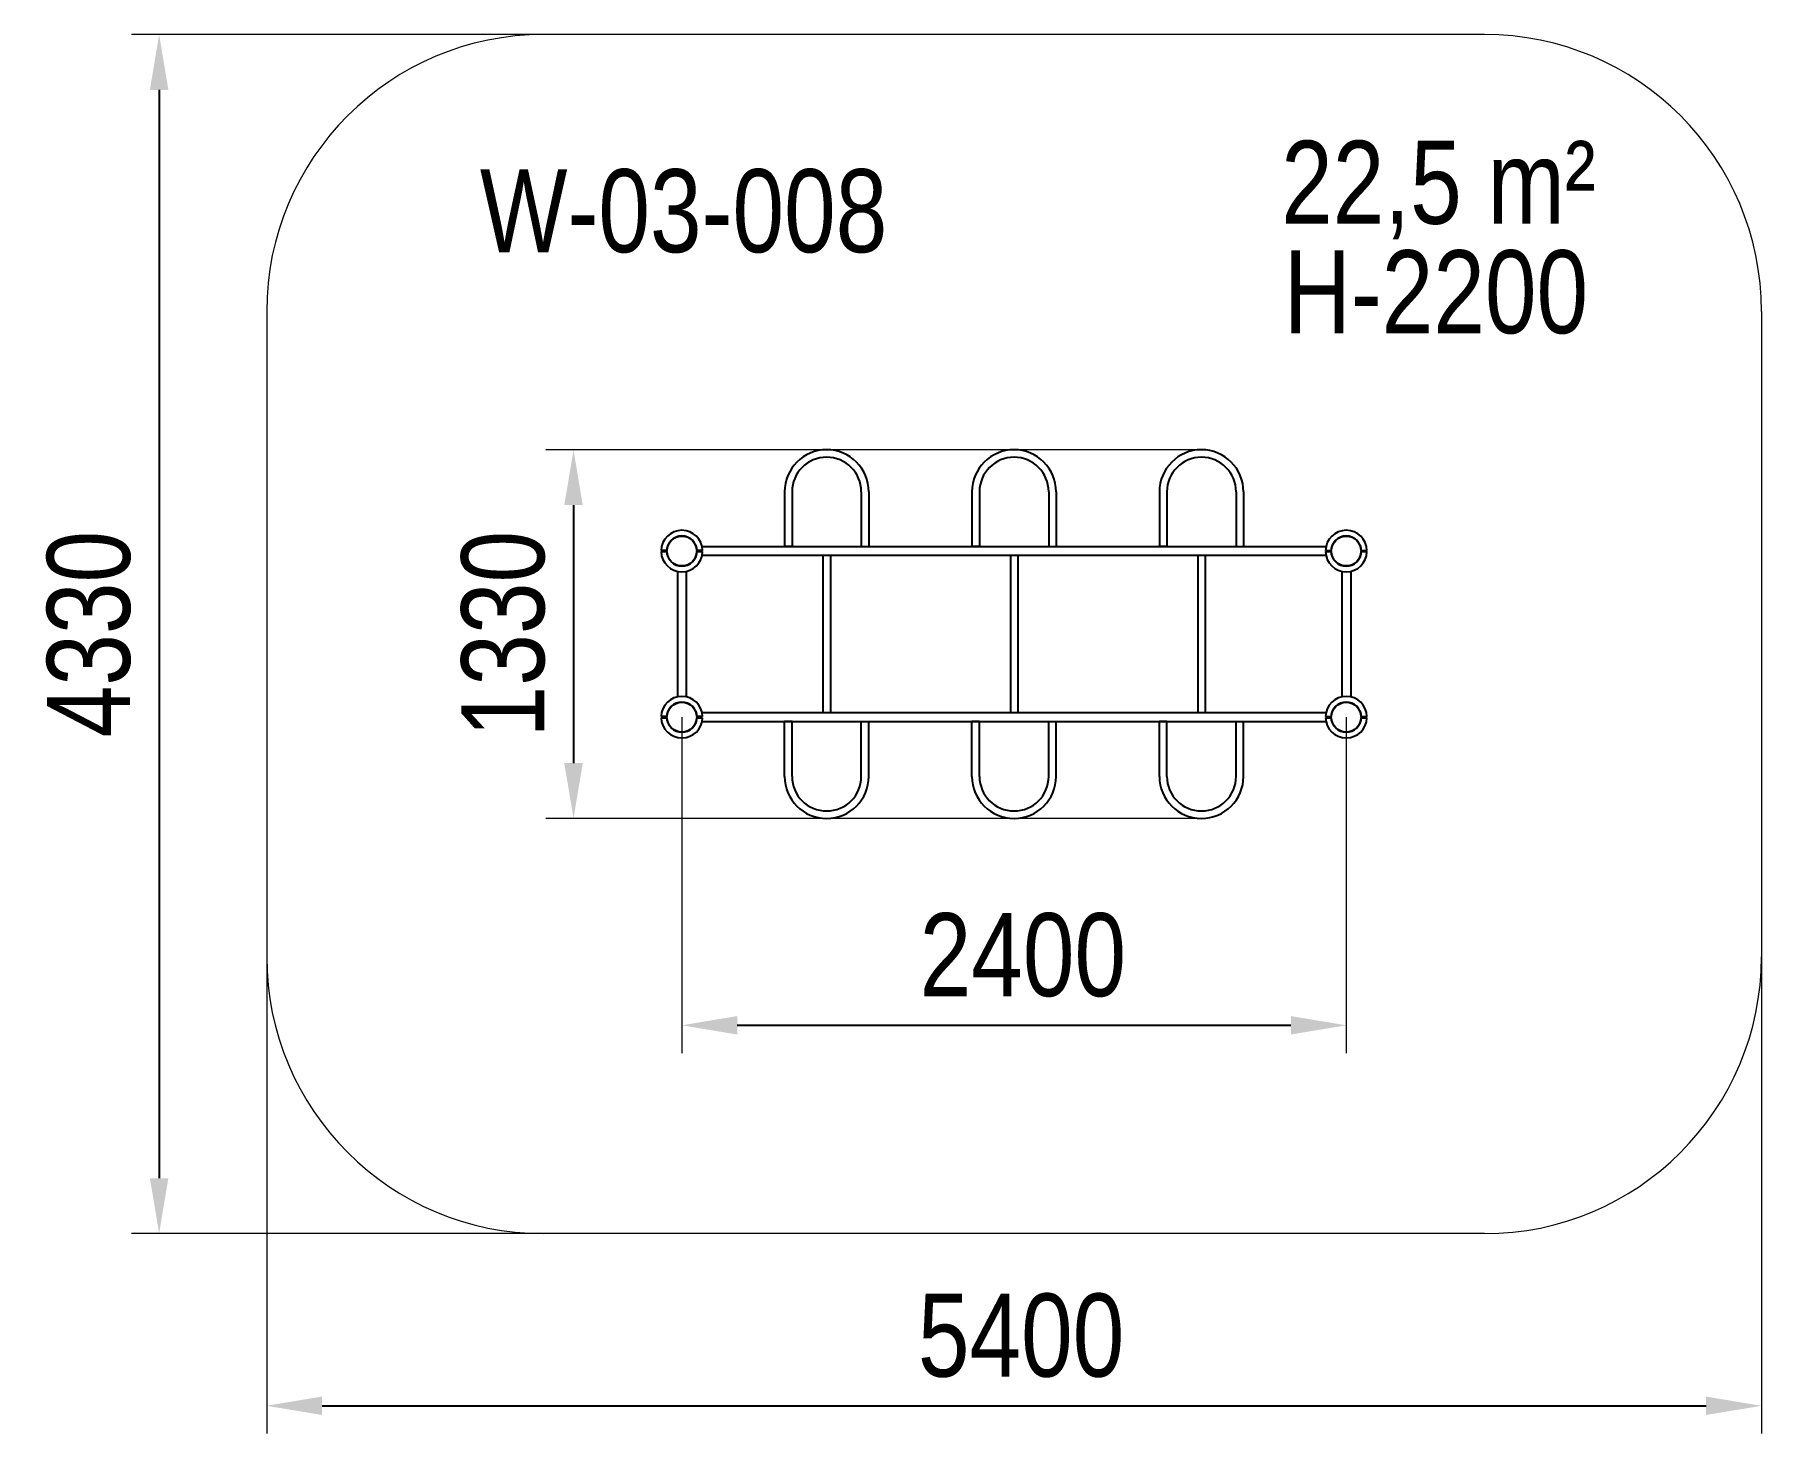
# Model space of a CAD drawing. Header units: millimetres. Extents: x -3481 to 2758, y -2760 to 2293.
import ezdxf

# ---------------------------------------------------------------- set-up
doc = ezdxf.new("R2010")
doc.units = ezdxf.units.MM
for name, color, linetype in [('DIKOM_АРТИКУЛ', 7, 'Continuous'), ('DIKOM_ЗОНА', 80, 'Continuous'), ('DIKOM_ОБЪЕКТ', 7, 'Continuous'), ('DIKOM_РАЗМЕР_ЗОНА', 7, 'Continuous'), ('DIKOM_РАЗМЕР_ОБЪЕКТА', 7, 'Continuous')]:
    doc.layers.add(name, color=color, linetype=linetype)
doc.styles.add('style1', font='arial.ttf', dxfattribs={"width": 0.8})
doc.dimstyles.new('1-50', dxfattribs={"dimtxt": 300, "dimasz": 200, "dimexe": 100, "dimexo": 0, "dimgap": 100, "dimtad": 1, "dimdec": 0, "dimtxsty": 'style1', "dimcen": 0, "dimclrd": 7, "dimclre": 7, "dimadec": 1, "dimazin": 2, "dimtfac": 1, "dimtdec": 0, "dimtmove": 0, "dimatfit": 3, "dimfxl": 0, "dimlwd": 25, "dimlwe": 18, "dimarcsym": 0})

# ---------------------------------------------------------------- blocks, each defined once
blk = doc.blocks.new('*D0')
at = {"layer": 'Defpoints', "color": 0, "transparency": 16777216}
for p in [(-2642.5, -1038.5), (2757.5, -1038.5), (2757.5, -2660.4)]:
    blk.add_point(p, dxfattribs=at)
at = {"layer": 'DIKOM_РАЗМЕР_ЗОНА', "color": 7, "lineweight": 18, "transparency": 16777216}
for p, q in [((-2642.5, -1038.5), (-2642.5, -2760.4)), ((2757.5, -1038.5), (2757.5, -2760.4))]:
    blk.add_line(p, q, dxfattribs=at)
at = {"layer": 'DIKOM_РАЗМЕР_ЗОНА', "color": 7, "lineweight": 25, "transparency": 16777216}
blk.add_line((-2442.5, -2660.4), (2557.5, -2660.4), dxfattribs=at)
at = {"layer": 'DIKOM_РАЗМЕР_ЗОНА', "color": 7, "transparency": 16777216}
for points in [[(-2442.5, -2627), (-2442.5, -2693.7), (-2642.5, -2660.4)], [(2557.5, -2627), (2557.5, -2693.7), (2757.5, -2660.4)]]:
    blk.add_solid(points, dxfattribs=at)
at = {"layer": 'DIKOM_РАЗМЕР_ЗОНА', "color": 0, "transparency": 16777216, "insert": (82.9, -2407.2), "char_height": 300, "attachment_point": 5, "style": 'style1'}
blk.add_mtext('5400', dxfattribs=at)
blk = doc.blocks.new('*D1')
at = {"layer": 'Defpoints', "color": 0, "transparency": 16777216}
for p in [(-1142.5, -172.5), (1257.5, -172.5), (1257.5, -1285.9)]:
    blk.add_point(p, dxfattribs=at)
at = {"layer": 'DIKOM_РАЗМЕР_ОБЪЕКТА', "color": 7, "lineweight": 18, "transparency": 16777216}
for p, q in [((-1142.5, -172.5), (-1142.5, -1385.9)), ((1257.5, -172.5), (1257.5, -1385.9))]:
    blk.add_line(p, q, dxfattribs=at)
at = {"layer": 'DIKOM_РАЗМЕР_ОБЪЕКТА', "color": 7, "lineweight": 25, "transparency": 16777216}
blk.add_line((-942.5, -1285.9), (1057.5, -1285.9), dxfattribs=at)
at = {"layer": 'DIKOM_РАЗМЕР_ОБЪЕКТА', "color": 7, "transparency": 16777216}
for points in [[(-942.5, -1252.5), (-942.5, -1319.2), (-1142.5, -1285.9)], [(1057.5, -1252.5), (1057.5, -1319.2), (1257.5, -1285.9)]]:
    blk.add_solid(points, dxfattribs=at)
at = {"layer": 'DIKOM_РАЗМЕР_ОБЪЕКТА', "color": 0, "transparency": 16777216, "insert": (89.3, -1032.7), "char_height": 300, "attachment_point": 5, "style": 'style1'}
blk.add_mtext('2400', dxfattribs=at)
blk = doc.blocks.new('*D2')
at = {"layer": 'Defpoints', "color": 0, "transparency": 16777216}
for p in [(734.5, 793.5), (-1534, -538.5), (734.5, -538.5)]:
    blk.add_point(p, dxfattribs=at)
at = {"layer": 'DIKOM_РАЗМЕР_ОБЪЕКТА', "color": 7, "lineweight": 18, "transparency": 16777216}
for p, q in [((734.5, 793.5), (-1634, 793.5)), ((734.5, -538.5), (-1634, -538.5))]:
    blk.add_line(p, q, dxfattribs=at)
at = {"layer": 'DIKOM_РАЗМЕР_ОБЪЕКТА', "color": 7, "lineweight": 25, "transparency": 16777216}
blk.add_line((-1534, 593.5), (-1534, -338.5), dxfattribs=at)
at = {"layer": 'DIKOM_РАЗМЕР_ОБЪЕКТА', "color": 7, "transparency": 16777216}
for points in [[(-1567.3, 593.5), (-1500.7, 593.5), (-1534, 793.5)], [(-1567.3, -338.5), (-1500.7, -338.5), (-1534, -538.5)]]:
    blk.add_solid(points, dxfattribs=at)
at = {"layer": 'DIKOM_РАЗМЕР_ОБЪЕКТА', "color": 0, "transparency": 16777216, "insert": (-1787.3, 127.5), "char_height": 300, "attachment_point": 5, "rotation": 90, "style": 'style1'}
blk.add_mtext('1330', dxfattribs=at)
blk = doc.blocks.new('*D3')
at = {"layer": 'Defpoints', "color": 0, "transparency": 16777216}
for p in [(1757.5, 2293.5), (-3031, -2038.5), (1757.5, -2038.5)]:
    blk.add_point(p, dxfattribs=at)
at = {"layer": 'DIKOM_РАЗМЕР_ЗОНА', "color": 7, "lineweight": 18, "transparency": 16777216}
for p, q in [((1757.5, 2293.5), (-3131, 2293.5)), ((1757.5, -2038.5), (-3131, -2038.5))]:
    blk.add_line(p, q, dxfattribs=at)
at = {"layer": 'DIKOM_РАЗМЕР_ЗОНА', "color": 7, "lineweight": 25, "transparency": 16777216}
blk.add_line((-3031, 2093.5), (-3031, -1838.5), dxfattribs=at)
at = {"layer": 'DIKOM_РАЗМЕР_ЗОНА', "color": 7, "transparency": 16777216}
for points in [[(-3064.3, 2093.5), (-2997.7, 2093.5), (-3031, 2293.5)], [(-3064.3, -1838.5), (-2997.7, -1838.5), (-3031, -2038.5)]]:
    blk.add_solid(points, dxfattribs=at)
at = {"layer": 'DIKOM_РАЗМЕР_ЗОНА', "color": 0, "transparency": 16777216, "insert": (-3284.3, 127.5), "char_height": 300, "attachment_point": 5, "rotation": 90, "style": 'style1'}
blk.add_mtext('4330', dxfattribs=at)

msp = doc.modelspace()

# ---------------------------------------------------------------- linework, layer by layer
at = {"layer": 'DIKOM_ЗОНА', "color": 3, "lineweight": 15}
for p, q in [((1757.5, 2293.5), (-1642.5, 2293.5)), ((-2642.5, 1293.5), (-2642.5, -1038.5)), ((2757.5, 1293.5), (2757.5, -1038.5)), ((1757.5, -2038.5), (-1642.5, -2038.5))]:
    msp.add_line(p, q, dxfattribs=at)
for centre, start, end in [((-1642.5, 1293.5), 90, 180), ((1757.5, 1293.5), 0, 90), ((-1642.5, -1038.5), 180, 270), ((1757.5, -1038.5), 270, 0)]:
    msp.add_arc(centre, 1000, start, end, dxfattribs=at)
at = {"layer": 'DIKOM_ОБЪЕКТ'}
for p, q in [((-771.5, 641.5), (-771.5, 443.5)), ((-744.5, 641.5), (-744.5, 443.5)), ((-494.5, 641.5), (-494.5, 443.5)), ((-467.5, 641.5), (-467.5, 443.5)), ((-94.5, 641.5), (-94.5, 443.5)), ((-67.5, 641.5), (-67.5, 443.5)), ((182.5, 641.5), (182.5, 443.5)), ((209.5, 641.5), (209.5, 443.5)), ((582.5, 641.5), (582.5, 443.5)), ((609.5, 641.5), (609.5, 443.5)), ((859.5, 641.5), (859.5, 443.5)), ((886.5, 641.5), (886.5, 443.5)), ((-1069.2, 443.5), (1184.2, 443.5)), ((-744.5, 443.5), (-771.5, 443.5)), ((-494.5, 443.5), (-467.5, 443.5)), ((-67.5, 443.5), (-94.5, 443.5)), ((182.5, 443.5), (209.5, 443.5)), ((609.5, 443.5), (582.5, 443.5)), ((859.5, 443.5), (886.5, 443.5)), ((-1217.5, 429.5), (-1197, 429.5)), ((-1197, 429.5), (-1217.5, 429.5)), ((-1217.5, 429.5), (-1197, 429.5)), ((-1217.5, 425.5), (-1197, 425.5)), ((-1197, 425.5), (-1217.5, 425.5)), ((-1217.5, 425.5), (-1197, 425.5)), ((-1088, 429.5), (-1067.5, 429.5)), ((-1067.5, 429.5), (-1088, 429.5)), ((-1088, 429.5), (-1067.5, 429.5)), ((-1088, 425.5), (-1067.5, 425.5)), ((-1067.5, 425.5), (-1088, 425.5)), ((-1088, 425.5), (-1067.5, 425.5)), ((1184.2, 411.5), (-1069.2, 411.5)), ((-633, 411.5), (-633, -156.5)), ((-606, 411.5), (-606, -156.5)), ((44, 411.5), (44, -156.5)), ((71, 411.5), (71, -156.5)), ((721, 411.5), (721, -156.5)), ((748, 411.5), (748, -156.5)), ((1182.5, 429.5), (1203, 429.5)), ((1182.5, 425.5), (1203, 425.5)), ((1202.5, 425.5), (1202.5, 429.5)), ((1312, 429.5), (1332.5, 429.5)), ((1312, 425.5), (1332.5, 425.5)), ((-1158.5, 352.5), (-1158.5, -97.5)), ((-1126.5, 352.5), (-1126.5, -97.5)), ((1241.5, 352.5), (1241.5, -97.5)), ((1273.5, 352.5), (1273.5, -97.5)), ((-1158.5, -120.9), (-1158.5, -120.4)), ((-1126.5, -120.4), (-1126.5, -120.9)), ((-1217.5, -170.5), (-1197, -170.5)), ((-1197, -170.5), (-1217.5, -170.5)), ((-1217.5, -170.5), (-1197, -170.5)), ((-1217.5, -174.5), (-1197, -174.5)), ((-1197, -174.5), (-1217.5, -174.5)), ((-1217.5, -174.5), (-1197, -174.5)), ((-1088, -170.5), (-1067.5, -170.5)), ((-1067.5, -170.5), (-1088, -170.5)), ((-1088, -170.5), (-1067.5, -170.5)), ((-1088, -174.5), (-1067.5, -174.5)), ((-1067.5, -174.5), (-1088, -174.5)), ((-1088, -174.5), (-1067.5, -174.5)), ((1184.2, -156.5), (-1069.2, -156.5)), ((1182.5, -170.5), (1203, -170.5)), ((1182.5, -174.5), (1203, -174.5)), ((1202.5, -174.5), (1202.5, -170.5)), ((1312, -170.5), (1332.5, -170.5)), ((1312, -174.5), (1332.5, -174.5)), ((-1069.2, -188.5), (1184.2, -188.5)), ((-771.5, -386.5), (-771.5, -188.5)), ((-744.5, -188.5), (-771.5, -188.5)), ((-744.5, -386.5), (-744.5, -188.5)), ((-494.5, -386.5), (-494.5, -188.5)), ((-494.5, -188.5), (-467.5, -188.5)), ((-467.5, -386.5), (-467.5, -188.5)), ((-94.5, -386.5), (-94.5, -188.5)), ((-67.5, -188.5), (-94.5, -188.5)), ((-67.5, -386.5), (-67.5, -188.5)), ((182.5, -386.5), (182.5, -188.5)), ((182.5, -188.5), (209.5, -188.5)), ((209.5, -386.5), (209.5, -188.5)), ((582.5, -386.5), (582.5, -188.5)), ((609.5, -188.5), (582.5, -188.5)), ((609.5, -386.5), (609.5, -188.5)), ((859.5, -386.5), (859.5, -188.5)), ((859.5, -188.5), (886.5, -188.5)), ((886.5, -386.5), (886.5, -188.5))]:
    msp.add_line(p, q, dxfattribs=at)
for centre in [(-1142.5, 427.5), (1257.5, 427.5), (-1142.5, -172.5), (1257.5, -172.5)]:
    msp.add_circle(centre, 54, dxfattribs=at)
for centre, radius, start, end in [((-619.5, 641.5), 152, 0, 180), ((-619.5, 641.5), 125, 0, 180), ((57.5, 641.5), 152, 0, 180), ((57.5, 641.5), 125, 0, 180), ((734.5, 641.5), 152, 0, 180), ((734.5, 641.5), 125, 0, 180), ((-1142.5, 427.5), 75, 1.52807, 178.47193), ((-1142.5, 427.5), 75, 1.52807, 178.47193), ((-1142.5, 427.5), 75, 1.52807, 178.47193), ((1257.5, 427.5), 75, 1.52807, 178.47193), ((-1142.5, 427.5), 54.5, 2.10307, 177.89693), ((-1142.5, 427.5), 54.5, 2.10307, 177.89693), ((-1142.5, 427.5), 54.5, 2.10307, 177.89693), ((1257.5, 427.5), 54.5, 2.10307, 177.89693), ((-1142.5, 427.5), 75, 181.52807, 358.47193), ((-1142.5, 427.5), 75, 181.52807, 358.47193), ((-1142.5, 427.5), 75, 181.52807, 358.47193), ((-1142.5, 427.5), 54.5, 182.10307, 357.89693), ((-1142.5, 427.5), 54.5, 182.10307, 357.89693), ((-1142.5, 427.5), 54.5, 182.10307, 357.89693), ((1257.5, 427.5), 75, 181.52807, 358.47193), ((1257.5, 427.5), 54.5, 182.10307, 357.89693), ((-1142.5, -172.5), 75, 1.52807, 178.47193), ((-1142.5, -172.5), 75, 1.52807, 178.47193), ((-1142.5, -172.5), 75, 1.52807, 178.47193), ((-1142.5, -172.5), 54.5, 2.10307, 177.89693), ((-1142.5, -172.5), 54.5, 2.10307, 177.89693), ((-1142.5, -172.5), 54.5, 2.10307, 177.89693), ((1257.5, -172.5), 75, 1.52807, 178.47193), ((1257.5, -172.5), 54.5, 2.10307, 177.89693), ((-1142.5, -172.5), 75, 181.52807, 358.47193), ((-1142.5, -172.5), 75, 181.52807, 358.47193), ((-1142.5, -172.5), 75, 181.52807, 358.47193), ((-1142.5, -172.5), 54.5, 182.10307, 357.89693), ((-1142.5, -172.5), 54.5, 182.10307, 357.89693), ((-1142.5, -172.5), 54.5, 182.10307, 357.89693), ((1257.5, -172.5), 75, 181.52807, 358.47193), ((1257.5, -172.5), 54.5, 182.10307, 357.89693), ((-619.5, -386.5), 152, 180, 0), ((-619.5, -386.5), 125, 180, 0), ((57.5, -386.5), 152, 180, 0), ((57.5, -386.5), 125, 180, 0), ((734.5, -386.5), 152, 180, 0), ((734.5, -386.5), 125, 180, 0)]:
    msp.add_arc(centre, radius, start, end, dxfattribs=at)

# ---------------------------------------------------------------- texts
at = {"layer": 'DIKOM_АРТИКУЛ', "color": 7, "linetype": 'Continuous', "lineweight": 15, "insert": (-1872.3, 1807), "char_height": 300, "width": 2314.7, "attachment_point": 1, "style": 'style1'}
msp.add_mtext('W-03-008', dxfattribs=at)
at = {"layer": 'DIKOM_РАЗМЕР_ОБЪЕКТА', "char_height": 300, "width": 2314.7, "attachment_point": 1, "style": 'style1'}
for s, insert in [('22,5 m²', (1022.4, 1909.8)), ('H-2200', (1031.8, 1514.2))]:
    msp.add_mtext(s, dxfattribs=dict(at, insert=insert))

# ---------------------------------------------------------------- dimensions: what is measured, and where the dimension line sits
at = {"layer": 'DIKOM_РАЗМЕР_ЗОНА'}
dim = msp.add_linear_dim(base=(-3031, -2038.5), p1=(1757.5, 2293.5), p2=(1757.5, -2038.5), angle=90, text='4330', dimstyle='1-50', dxfattribs=at)
dim.commit()
dim.dimension.update_dxf_attribs({"geometry": '*D3', "text_midpoint": (-3031, 127.5), "dimtype": 160})
dim = msp.add_linear_dim(base=(2757.5, -2660.4), p1=(-2642.5, -1038.5), p2=(2757.5, -1038.5), dimstyle='1-50', dxfattribs=at)
dim.commit()
dim.dimension.update_dxf_attribs({"geometry": '*D0', "text_midpoint": (82.9, -2660.4), "dimtype": 160})
at = {"layer": 'DIKOM_РАЗМЕР_ОБЪЕКТА'}
dim = msp.add_linear_dim(base=(-1534, -538.5), p1=(734.5, 793.5), p2=(734.5, -538.5), angle=90, text='1330', dimstyle='1-50', dxfattribs=at)
dim.commit()
dim.dimension.update_dxf_attribs({"geometry": '*D2', "text_midpoint": (-1534, 127.5), "dimtype": 160})
dim = msp.add_linear_dim(base=(1257.5, -1285.9), p1=(-1142.5, -172.5), p2=(1257.5, -172.5), dimstyle='1-50', dxfattribs=at)
dim.commit()
dim.dimension.update_dxf_attribs({"geometry": '*D1', "text_midpoint": (89.3, -1285.9), "dimtype": 160})

doc.saveas('drawing.dxf')
